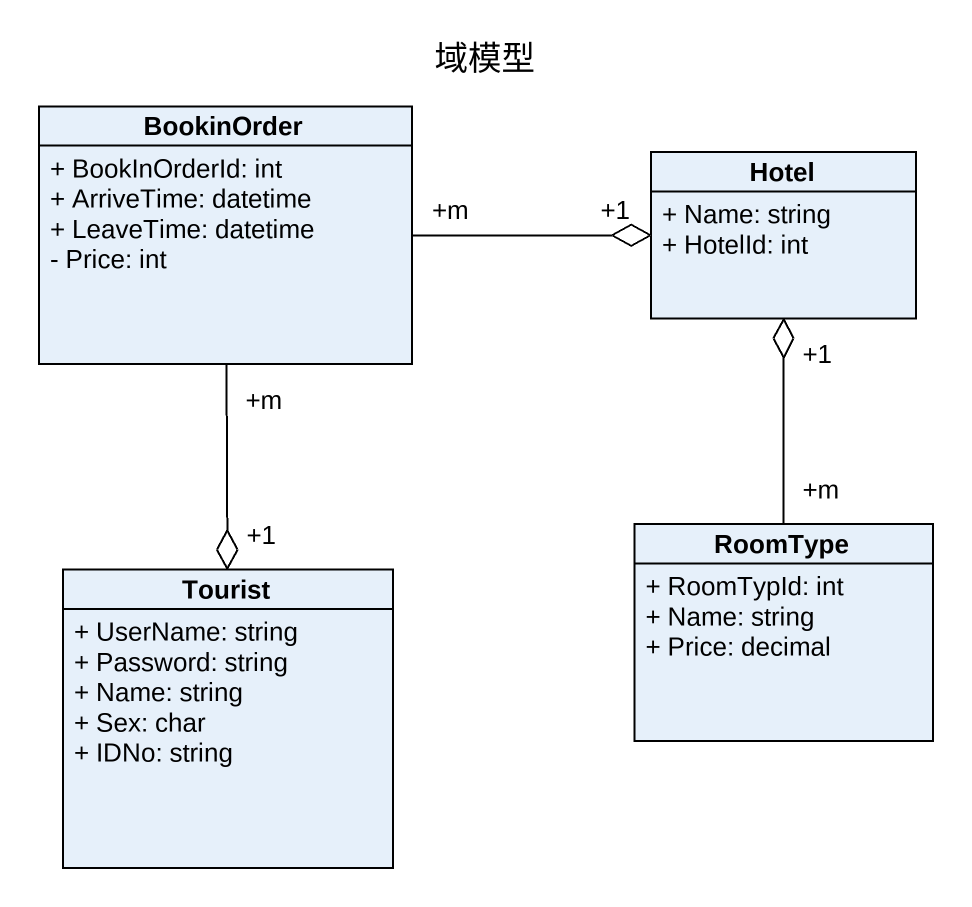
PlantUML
@startuml
title 域模型
hide circle
hide empty members
skinparam classAttributeIconSize 0
class BookinOrder {
  + BookInOrderId: int
  + ArriveTime: datetime
  + LeaveTime: datetime
  - Price: int
}
class Hotel {
  + Name: string
  + HotelId: int
}
class Tourist {
  + UserName: string
  + Password: string
  + Name: string
  + Sex: char
  + IDNo: string
}
class RoomType {
  + RoomTypId: int
  + Name: string
  + Price: decimal
}
BookinOrder "+m" -right-o "+1" Hotel
BookinOrder "+m" --o "+1" Tourist
RoomType "+m" -up-o "+1" Hotel
@enduml
